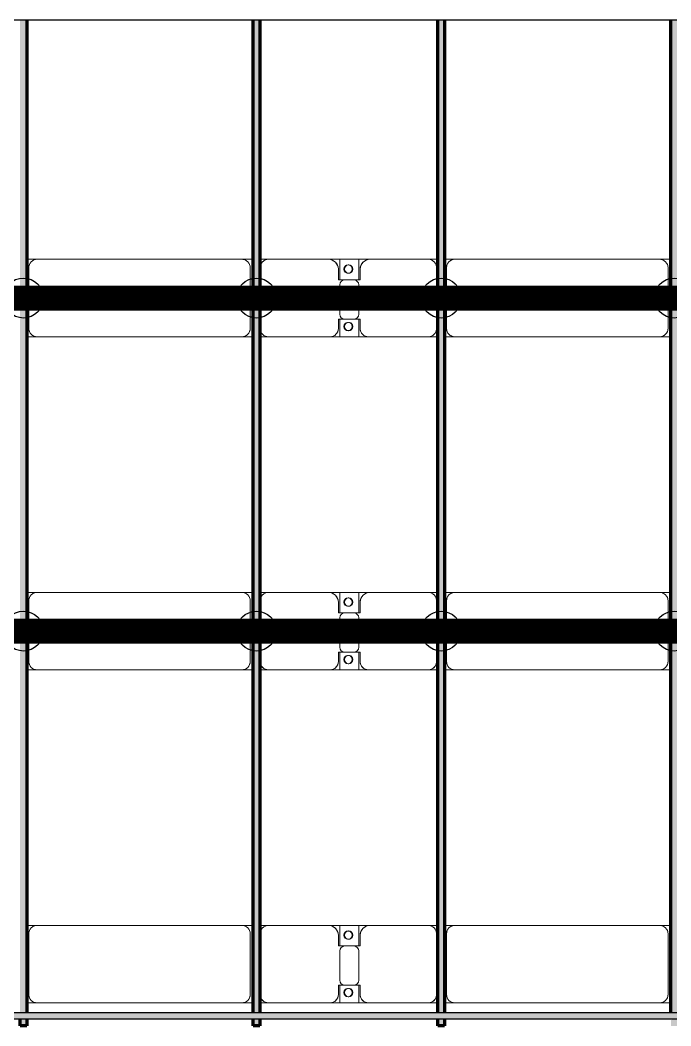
# Model space of a CAD drawing. Header units: millimetres. Extents: x -268744 to 115753, y -96240 to -10461.
# Drawn here: x -204554 to -200644, y -70687 to -64647 of the extents above; entities that cross this region are included whole.
import ezdxf

# ---------------------------------------------------------------- set-up
doc = ezdxf.new("R2010")
doc.units = ezdxf.units.MM
doc.layers.add('A-GENM', color=13, linetype='Continuous', lineweight=9)
doc.layers.add('S-BEAM', color=12, linetype='Continuous', lineweight=9)
doc.layers.add('GC-HOP 40x60 GIA CUONG', color=1, linetype='Continuous')

# ---------------------------------------------------------------- blocks, each defined once
blk = doc.blocks.new('Dai phao do pin - DẢI PHAO ĐỠ PIN-101342-KHUNG KẾT CẤU BÈ PIN 1')
at = {"layer": 'A-GENM', "color": 7}
for p, q in [((49517.6, 241.6), (49579.7, 241.6)), ((49517.6, 241.6), (49579.7, 241.6)), ((49529.7, 191.6), (49529.7, -173.4)), ((50810.3, 241.6), (49579.7, 241.6)), ((50810.3, 241.6), (50877.6, 241.6)), ((50810.3, 241.6), (50877.6, 241.6)), ((50860.3, -173.4), (50860.3, 191.6)), ((50917.6, 241.6), (50969.7, 241.6)), ((50917.6, 241.6), (50969.7, 241.6)), ((50919.7, 191.6), (50919.7, -173.4)), ((51329.7, 241.6), (50969.7, 241.6)), ((51329.7, 241.6), (51512.2, 241.6)), ((51512.2, 241.6), (51329.7, 241.6)), ((51389.7, 118.2), (51389.7, 181.6)), ((51397.8, 241.6), (51580.3, 241.6)), ((51397.8, 116.2), (51397.8, 241.6)), ((51580.3, 241.6), (51397.8, 241.6)), ((51512.2, 241.6), (51512.2, 116.2)), ((51520.3, 181.6), (51520.3, 118.2)), ((51930.3, 241.6), (51580.3, 241.6)), ((51930.3, 241.6), (51987.6, 241.6)), ((51930.3, 241.6), (51987.6, 241.6)), ((51980.3, -173.4), (51980.3, 191.6)), ((52027.6, 241.6), (52089.7, 241.6)), ((52027.6, 241.6), (52089.7, 241.6)), ((52039.7, 191.6), (52039.7, -173.4)), ((53320.3, 241.6), (52089.7, 241.6)), ((53320.3, 241.6), (53387.6, 241.6)), ((53320.3, 241.6), (53387.6, 241.6)), ((53370.3, -173.4), (53370.3, 191.6)), ((51482.2, 118.2), (51389.7, 118.2)), ((51397.8, 88.2), (51397.8, -88.2)), ((51520.3, 118.2), (51427.8, 118.2)), ((51512.2, -88.2), (51512.2, 88.2)), ((51389.7, -173.4), (51389.7, -118.2)), ((51389.7, -118.2), (51482.2, -118.2)), ((51397.8, -223.4), (51397.8, -116.2)), ((51427.8, -118.2), (51520.3, -118.2)), ((51512.2, -116.2), (51512.2, -223.4)), ((51520.3, -118.2), (51520.3, -173.4)), ((49579.7, -223.4), (49517.6, -223.4)), ((49579.7, -223.4), (49517.6, -223.4)), ((49579.7, -223.4), (50810.3, -223.4)), ((50877.6, -223.4), (50810.3, -223.4)), ((50877.6, -223.4), (50810.3, -223.4)), ((50969.7, -223.4), (50917.6, -223.4)), ((50969.7, -223.4), (50917.6, -223.4)), ((50969.7, -223.4), (51339.7, -223.4)), ((51512.2, -223.4), (51339.7, -223.4)), ((51339.7, -223.4), (51512.2, -223.4)), ((51570.3, -223.4), (51397.8, -223.4)), ((51397.8, -223.4), (51570.3, -223.4)), ((51570.3, -223.4), (51930.3, -223.4)), ((51987.6, -223.4), (51930.3, -223.4)), ((51987.6, -223.4), (51930.3, -223.4)), ((52089.7, -223.4), (52027.6, -223.4)), ((52089.7, -223.4), (52027.6, -223.4)), ((52089.7, -223.4), (53320.3, -223.4)), ((53387.6, -223.4), (53320.3, -223.4)), ((53387.6, -223.4), (53320.3, -223.4))]:
    blk.add_line(p, q, dxfattribs=at)
for centre, radius, start, end in [((49579.7, 191.6), 50, 90, 180), ((49579.7, 191.6), 50, 150, 180), ((49579.7, 191.6), 50, 105, 135), ((50810.3, 191.6), 50, 360, 90), ((50810.3, 191.6), 50, 60, 90), ((50810.3, 191.6), 50, 15, 30), ((50969.7, 191.6), 50, 90, 180), ((50969.7, 191.6), 50, 105, 180), ((51329.7, 181.6), 60, 0, 90), ((51329.7, 181.6), 60, 0, 60), ((51448.6, 183.2), 25, 360, 180), ((51448.6, 183.2), 25, 180, 0), ((51448.6, 183.2), 25, 360, 165), ((51451.4, 183.2), 25, 0, 180), ((51451.4, 183.2), 25, 90, 180), ((51451.4, 183.2), 25, 180, 0), ((51451.4, 183.2), 25, 180, 300), ((51448.6, 183.2), 25, 210, 360), ((51451.4, 183.2), 25, 15, 75), ((51580.3, 181.6), 60, 90, 180), ((51580.3, 181.6), 60, 120, 180), ((51930.3, 191.6), 50, 0, 90), ((51930.3, 191.6), 50, 0, 75), ((52089.7, 191.6), 50, 90, 180), ((52089.7, 191.6), 50, 150, 180), ((52089.7, 191.6), 50, 105, 135), ((53320.3, 191.6), 50, 360, 90), ((53320.3, 191.6), 50, 60, 90), ((53320.3, 191.6), 50, 15, 30), ((51451.4, 183.2), 25, 330, 345), ((51427.8, 88.2), 30, 90, 180), ((51482.2, 88.2), 30, 0, 90), ((51427.8, -88.2), 30, 180, 270), ((51482.2, -88.2), 30, 270, 0), ((49579.7, -173.4), 50, 180, 270), ((49579.7, -173.4), 50, 180, 210), ((50810.3, -173.4), 50, 270, 0), ((50810.3, -173.4), 50, 330, 0), ((50969.7, -173.4), 50, 180, 270), ((50969.7, -173.4), 50, 180, 255), ((51339.7, -173.4), 50, 270, 360), ((51339.7, -173.4), 50, 285, 0), ((51448.6, -161.8), 25, 360, 180), ((51448.6, -161.8), 25, 180, 0), ((51448.6, -161.8), 25, 105, 165), ((51448.6, -161.8), 25, 195, 360), ((51451.4, -161.8), 25, 0, 180), ((51451.4, -161.8), 25, 105, 180), ((51451.4, -161.8), 25, 180, 0), ((51451.4, -161.8), 25, 180, 270), ((51448.6, -161.8), 25, 360, 75), ((51451.4, -161.8), 25, 15, 75), ((51451.4, -161.8), 25, 285, 345), ((51570.3, -173.4), 50, 180, 270), ((51570.3, -173.4), 50, 180, 255), ((51930.3, -173.4), 50, 270, 0), ((51930.3, -173.4), 50, 285, 0), ((52089.7, -173.4), 50, 180, 270), ((52089.7, -173.4), 50, 180, 210), ((53320.3, -173.4), 50, 270, 0), ((53320.3, -173.4), 50, 330, 0), ((49579.7, -173.4), 50, 240, 270), ((50810.3, -173.4), 50, 285, 300), ((52089.7, -173.4), 50, 240, 270), ((53320.3, -173.4), 50, 285, 300)]:
    blk.add_arc(centre, radius, start, end, dxfattribs=at)
blk = doc.blocks.new('Dai phao do pin - DẢI PHAO ĐỠ PIN-V3-KHUNG KẾT CẤU BÈ PIN 1')
at = {"layer": 'A-GENM', "color": 7}
for p, q in [((49517.6, 241.6), (49579.7, 241.6)), ((49517.6, 241.6), (49579.7, 241.6)), ((49529.7, 191.6), (49529.7, -173.4)), ((50810.3, 241.6), (49579.7, 241.6)), ((50810.3, 241.6), (50877.6, 241.6)), ((50810.3, 241.6), (50877.6, 241.6)), ((50860.3, -173.4), (50860.3, 191.6)), ((50917.6, 241.6), (50969.7, 241.6)), ((50917.6, 241.6), (50969.7, 241.6)), ((50919.7, 191.6), (50919.7, -173.4)), ((51329.7, 241.6), (50969.7, 241.6)), ((51329.7, 241.6), (51512.2, 241.6)), ((51512.2, 241.6), (51329.7, 241.6)), ((51389.7, 118.2), (51389.7, 181.6)), ((51397.8, 241.6), (51580.3, 241.6)), ((51397.8, 116.2), (51397.8, 241.6)), ((51580.3, 241.6), (51397.8, 241.6)), ((51512.2, 241.6), (51512.2, 116.2)), ((51520.3, 181.6), (51520.3, 118.2)), ((51930.3, 241.6), (51580.3, 241.6)), ((51930.3, 241.6), (51987.6, 241.6)), ((51930.3, 241.6), (51987.6, 241.6)), ((51980.3, -173.4), (51980.3, 191.6)), ((52027.6, 241.6), (52089.7, 241.6)), ((52027.6, 241.6), (52089.7, 241.6)), ((52039.7, 191.6), (52039.7, -173.4)), ((53320.3, 241.6), (52089.7, 241.6)), ((53320.3, 241.6), (53387.6, 241.6)), ((53320.3, 241.6), (53387.6, 241.6)), ((53370.3, -173.4), (53370.3, 191.6)), ((51482.2, 118.2), (51389.7, 118.2)), ((51397.8, 88.2), (51397.8, -88.2)), ((51520.3, 118.2), (51427.8, 118.2)), ((51512.2, -88.2), (51512.2, 88.2)), ((51389.7, -173.4), (51389.7, -118.2)), ((51389.7, -118.2), (51482.2, -118.2)), ((51397.8, -223.4), (51397.8, -116.2)), ((51427.8, -118.2), (51520.3, -118.2)), ((51512.2, -116.2), (51512.2, -223.4)), ((51520.3, -118.2), (51520.3, -173.4)), ((49579.7, -223.4), (49517.6, -223.4)), ((49579.7, -223.4), (49517.6, -223.4)), ((49579.7, -223.4), (50810.3, -223.4)), ((50877.6, -223.4), (50810.3, -223.4)), ((50877.6, -223.4), (50810.3, -223.4)), ((50969.7, -223.4), (50917.6, -223.4)), ((50969.7, -223.4), (50917.6, -223.4)), ((50969.7, -223.4), (51339.7, -223.4)), ((51512.2, -223.4), (51339.7, -223.4)), ((51339.7, -223.4), (51512.2, -223.4)), ((51570.3, -223.4), (51397.8, -223.4)), ((51397.8, -223.4), (51570.3, -223.4)), ((51570.3, -223.4), (51930.3, -223.4)), ((51987.6, -223.4), (51930.3, -223.4)), ((51987.6, -223.4), (51930.3, -223.4)), ((52089.7, -223.4), (52027.6, -223.4)), ((52089.7, -223.4), (52027.6, -223.4)), ((52089.7, -223.4), (53320.3, -223.4)), ((53387.6, -223.4), (53320.3, -223.4)), ((53387.6, -223.4), (53320.3, -223.4))]:
    blk.add_line(p, q, dxfattribs=at)
for centre, radius, start, end in [((49579.7, 191.6), 50, 90, 180), ((49579.7, 191.6), 50, 150, 180), ((49579.7, 191.6), 50, 105, 135), ((50810.3, 191.6), 50, 360, 90), ((50810.3, 191.6), 50, 60, 90), ((50810.3, 191.6), 50, 15, 30), ((50969.7, 191.6), 50, 90, 180), ((50969.7, 191.6), 50, 105, 180), ((51329.7, 181.6), 60, 0, 90), ((51329.7, 181.6), 60, 0, 60), ((51448.6, 183.2), 25, 360, 180), ((51448.6, 183.2), 25, 180, 0), ((51448.6, 183.2), 25, 360, 165), ((51451.4, 183.2), 25, 0, 180), ((51451.4, 183.2), 25, 90, 180), ((51451.4, 183.2), 25, 180, 0), ((51451.4, 183.2), 25, 180, 300), ((51448.6, 183.2), 25, 210, 360), ((51451.4, 183.2), 25, 15, 75), ((51580.3, 181.6), 60, 90, 180), ((51580.3, 181.6), 60, 120, 180), ((51930.3, 191.6), 50, 0, 90), ((51930.3, 191.6), 50, 0, 75), ((52089.7, 191.6), 50, 90, 180), ((52089.7, 191.6), 50, 150, 180), ((52089.7, 191.6), 50, 105, 135), ((53320.3, 191.6), 50, 360, 90), ((53320.3, 191.6), 50, 60, 90), ((53320.3, 191.6), 50, 15, 30), ((51451.4, 183.2), 25, 330, 345), ((51427.8, 88.2), 30, 90, 180), ((51482.2, 88.2), 30, 0, 90), ((51427.8, -88.2), 30, 180, 270), ((51482.2, -88.2), 30, 270, 0), ((49579.7, -173.4), 50, 180, 270), ((49579.7, -173.4), 50, 180, 210), ((50810.3, -173.4), 50, 270, 0), ((50810.3, -173.4), 50, 330, 0), ((50969.7, -173.4), 50, 180, 270), ((50969.7, -173.4), 50, 180, 255), ((51339.7, -173.4), 50, 270, 360), ((51339.7, -173.4), 50, 285, 0), ((51448.6, -161.8), 25, 360, 180), ((51448.6, -161.8), 25, 180, 0), ((51448.6, -161.8), 25, 105, 165), ((51448.6, -161.8), 25, 195, 360), ((51451.4, -161.8), 25, 0, 180), ((51451.4, -161.8), 25, 105, 180), ((51451.4, -161.8), 25, 180, 0), ((51451.4, -161.8), 25, 180, 270), ((51448.6, -161.8), 25, 360, 75), ((51451.4, -161.8), 25, 15, 75), ((51451.4, -161.8), 25, 285, 345), ((51570.3, -173.4), 50, 180, 270), ((51570.3, -173.4), 50, 180, 255), ((51930.3, -173.4), 50, 270, 0), ((51930.3, -173.4), 50, 285, 0), ((52089.7, -173.4), 50, 180, 270), ((52089.7, -173.4), 50, 180, 210), ((53320.3, -173.4), 50, 270, 0), ((53320.3, -173.4), 50, 330, 0), ((49579.7, -173.4), 50, 240, 270), ((50810.3, -173.4), 50, 285, 300), ((52089.7, -173.4), 50, 240, 270), ((53320.3, -173.4), 50, 285, 300)]:
    blk.add_arc(centre, radius, start, end, dxfattribs=at)
blk = doc.blocks.new('Dai phao do pin - DẢI PHAO ĐỠ PIN-V4-KHUNG KẾT CẤU BÈ PIN 1')
at = {"layer": 'A-GENM', "color": 7}
for p, q in [((49517.6, 241.6), (49579.7, 241.6)), ((49517.6, 241.6), (49579.7, 241.6)), ((49529.7, 191.6), (49529.7, -173.4)), ((50810.3, 241.6), (49579.7, 241.6)), ((50810.3, 241.6), (50877.6, 241.6)), ((50810.3, 241.6), (50877.6, 241.6)), ((50860.3, -173.4), (50860.3, 191.6)), ((50917.6, 241.6), (50969.7, 241.6)), ((50917.6, 241.6), (50969.7, 241.6)), ((50919.7, 191.6), (50919.7, -173.4)), ((51329.7, 241.6), (50969.7, 241.6)), ((51329.7, 241.6), (51512.2, 241.6)), ((51512.2, 241.6), (51329.7, 241.6)), ((51389.7, 118.2), (51389.7, 181.6)), ((51397.8, 241.6), (51580.3, 241.6)), ((51397.8, 116.2), (51397.8, 241.6)), ((51580.3, 241.6), (51397.8, 241.6)), ((51512.2, 241.6), (51512.2, 116.2)), ((51520.3, 181.6), (51520.3, 118.2)), ((51930.3, 241.6), (51580.3, 241.6)), ((51930.3, 241.6), (51987.6, 241.6)), ((51930.3, 241.6), (51987.6, 241.6)), ((51980.3, -173.4), (51980.3, 191.6)), ((52027.6, 241.6), (52089.7, 241.6)), ((52027.6, 241.6), (52089.7, 241.6)), ((52039.7, 191.6), (52039.7, -173.4)), ((53320.3, 241.6), (52089.7, 241.6)), ((53320.3, 241.6), (53387.6, 241.6)), ((53320.3, 241.6), (53387.6, 241.6)), ((53370.3, -173.4), (53370.3, 191.6)), ((51482.2, 118.2), (51389.7, 118.2)), ((51397.8, 88.2), (51397.8, -88.2)), ((51520.3, 118.2), (51427.8, 118.2)), ((51512.2, -88.2), (51512.2, 88.2)), ((51389.7, -173.4), (51389.7, -118.2)), ((51389.7, -118.2), (51482.2, -118.2)), ((51397.8, -223.4), (51397.8, -116.2)), ((51427.8, -118.2), (51520.3, -118.2)), ((51512.2, -116.2), (51512.2, -223.4)), ((51520.3, -118.2), (51520.3, -173.4)), ((49579.7, -223.4), (49517.6, -223.4)), ((49579.7, -223.4), (49517.6, -223.4)), ((49579.7, -223.4), (50810.3, -223.4)), ((50877.6, -223.4), (50810.3, -223.4)), ((50877.6, -223.4), (50810.3, -223.4)), ((50969.7, -223.4), (50917.6, -223.4)), ((50969.7, -223.4), (50917.6, -223.4)), ((50969.7, -223.4), (51339.7, -223.4)), ((51512.2, -223.4), (51339.7, -223.4)), ((51339.7, -223.4), (51512.2, -223.4)), ((51570.3, -223.4), (51397.8, -223.4)), ((51397.8, -223.4), (51570.3, -223.4)), ((51570.3, -223.4), (51930.3, -223.4)), ((51987.6, -223.4), (51930.3, -223.4)), ((51987.6, -223.4), (51930.3, -223.4)), ((52089.7, -223.4), (52027.6, -223.4)), ((52089.7, -223.4), (52027.6, -223.4)), ((52089.7, -223.4), (53320.3, -223.4)), ((53387.6, -223.4), (53320.3, -223.4)), ((53387.6, -223.4), (53320.3, -223.4))]:
    blk.add_line(p, q, dxfattribs=at)
for centre, radius, start, end in [((49579.7, 191.6), 50, 90, 180), ((49579.7, 191.6), 50, 150, 180), ((49579.7, 191.6), 50, 105, 135), ((50810.3, 191.6), 50, 360, 90), ((50810.3, 191.6), 50, 60, 90), ((50810.3, 191.6), 50, 15, 30), ((50969.7, 191.6), 50, 90, 180), ((50969.7, 191.6), 50, 105, 180), ((51329.7, 181.6), 60, 0, 90), ((51329.7, 181.6), 60, 0, 60), ((51448.6, 183.2), 25, 360, 180), ((51448.6, 183.2), 25, 180, 0), ((51448.6, 183.2), 25, 360, 165), ((51451.4, 183.2), 25, 0, 180), ((51451.4, 183.2), 25, 90, 180), ((51451.4, 183.2), 25, 180, 0), ((51451.4, 183.2), 25, 180, 300), ((51448.6, 183.2), 25, 210, 360), ((51451.4, 183.2), 25, 15, 75), ((51580.3, 181.6), 60, 90, 180), ((51580.3, 181.6), 60, 120, 180), ((51930.3, 191.6), 50, 0, 90), ((51930.3, 191.6), 50, 0, 75), ((52089.7, 191.6), 50, 90, 180), ((52089.7, 191.6), 50, 150, 180), ((52089.7, 191.6), 50, 105, 135), ((53320.3, 191.6), 50, 360, 90), ((53320.3, 191.6), 50, 60, 90), ((53320.3, 191.6), 50, 15, 30), ((51451.4, 183.2), 25, 330, 345), ((51427.8, 88.2), 30, 90, 180), ((51482.2, 88.2), 30, 0, 90), ((51427.8, -88.2), 30, 180, 270), ((51482.2, -88.2), 30, 270, 0), ((49579.7, -173.4), 50, 180, 270), ((49579.7, -173.4), 50, 180, 210), ((50810.3, -173.4), 50, 270, 0), ((50810.3, -173.4), 50, 330, 0), ((50969.7, -173.4), 50, 180, 270), ((50969.7, -173.4), 50, 180, 255), ((51339.7, -173.4), 50, 270, 360), ((51339.7, -173.4), 50, 285, 0), ((51448.6, -161.8), 25, 360, 180), ((51448.6, -161.8), 25, 180, 0), ((51448.6, -161.8), 25, 105, 165), ((51448.6, -161.8), 25, 195, 360), ((51451.4, -161.8), 25, 0, 180), ((51451.4, -161.8), 25, 105, 180), ((51451.4, -161.8), 25, 180, 0), ((51451.4, -161.8), 25, 180, 270), ((51448.6, -161.8), 25, 360, 75), ((51451.4, -161.8), 25, 15, 75), ((51451.4, -161.8), 25, 285, 345), ((51570.3, -173.4), 50, 180, 270), ((51570.3, -173.4), 50, 180, 255), ((51930.3, -173.4), 50, 270, 0), ((51930.3, -173.4), 50, 285, 0), ((52089.7, -173.4), 50, 180, 270), ((52089.7, -173.4), 50, 180, 210), ((53320.3, -173.4), 50, 270, 0), ((53320.3, -173.4), 50, 330, 0), ((49579.7, -173.4), 50, 240, 270), ((50810.3, -173.4), 50, 285, 300), ((52089.7, -173.4), 50, 240, 270), ((53320.3, -173.4), 50, 285, 300)]:
    blk.add_arc(centre, radius, start, end, dxfattribs=at)
blk = doc.blocks.new('Dầm C52 - Hộp 40x60-104813-KHUNG KẾT CẤU BÈ PIN 1')
at = {"layer": 'S-BEAM', "lineweight": 25}
blk.add_hatch(color=4, dxfattribs=at).paths.add_polyline_path([(-145811, -20), (145811, -20), (145811, 20), (-145811, 20)])
at = {"layer": 'S-BEAM', "color": 4, "lineweight": 25}
for p, q in [((-145811, 20), (145811, 20)), ((145811, -20), (-145811, -20))]:
    blk.add_line(p, q, dxfattribs=at)
blk = doc.blocks.new('Dầm C52 - Hộp 40x60-V24-KHUNG KẾT CẤU BÈ PIN 1')
at = {"layer": 'S-BEAM', "color": 4, "lineweight": 25}
blk.add_line((145811, -20), (-145811, -20), dxfattribs=at)
blk = doc.blocks.new('Dầm C52 - Dầm C52-V2-KHUNG KẾT CẤU BÈ PIN 1')
at = {"layer": 'S-BEAM', "lineweight": 140}
h = blk.add_hatch(color=1, dxfattribs=at)
h.paths.add_polyline_path([(-25480.9, 20), (-25480.9, -20), (-25440.9, -20), (-25440.9, 20)])
h.paths.add_polyline_path([(-25400.9, 20), (-25400.9, -20), (-19440.9, -20), (-19443, 20), (-24983.5, 20)])
h.paths.add_polyline_path([(-19400.9, 20), (-19400.9, -20), (-13440.9, -20), (-13440.9, 20), (-18519.6, 20)])
h.paths.add_polyline_path([(-13400.9, -20), (-7440.9, -20), (-7440.9, 20), (-13400.9, 20)])
h.paths.add_polyline_path([(-7400.9, 20), (-7400.9, -20), (-1440.9, -20), (-1440.9, 20), (-6515.3, 20)])
h.paths.add_polyline_path([(-1400.9, 20), (-1400.9, -20), (4559.1, -20), (4559.1, 20), (-974.9, 20)])
h.paths.add_polyline_path([(4599.1, -20), (10559.1, -20), (10559.1, 20), (4599.1, 20)])
h.paths.add_polyline_path([(10599.1, -20), (16559.1, -20), (16559.1, 20), (10599.1, 20)])
h.paths.add_polyline_path([(16599.1, 20), (16599.1, -20), (22559.1, -20), (22559.1, 20), (17493.2, 20)])
h.paths.add_polyline_path([(22599.1, 20), (22599.1, -20), (25259.1, -20), (25259.1, 20), (23033.7, 20)])
h.paths.add_polyline_path([(25299.1, -20), (25480.9, -20), (25480.9, 20), (25299.1, 20)])
at = {"layer": 'S-BEAM', "color": 1, "lineweight": 140}
for p, q in [((-25480.9, -20), (-25480.9, 20)), ((-25480.9, 20), (-25440.9, 20)), ((-25440.9, -20), (-25480.9, -20)), ((-19443, -20), (-25400.9, -20))]:
    blk.add_line(p, q, dxfattribs=at)
blk = doc.blocks.new('Dầm C52 - Dầm C52-V20-KHUNG KẾT CẤU BÈ PIN 1')
at = {"layer": 'S-BEAM', "lineweight": 140}
h = blk.add_hatch(color=1, dxfattribs=at)
h.paths.add_polyline_path([(-25480.9, 20), (-25480.9, -20), (-25440.9, -20), (-25440.9, 20)])
h.paths.add_polyline_path([(-25400.9, 1.6), (-25400.9, -20), (-19440.9, -20), (-19443, 20), (-25400.9, 20)])
h.paths.add_polyline_path([(-19400.9, -20), (-13440.9, -20), (-13440.9, 20), (-19400.9, 20), (-19400.9, 1.6)])
h.paths.add_polyline_path([(-13400.9, 1.6), (-13400.9, -20), (-7440.9, -20), (-7440.9, 20), (-13400.9, 20)])
h.paths.add_polyline_path([(-7400.9, 20), (-7400.9, -20), (-1440.9, -20), (-1440.9, 20), (-6515.3, 20)])
h.paths.add_polyline_path([(-1400.9, 1.6), (-1400.9, -20), (4559.1, -20), (4559.1, 20), (-1400.9, 20)])
h.paths.add_polyline_path([(4599.1, 1.6), (4599.1, -20), (10559.1, -20), (10559.1, 20), (4599.1, 20)])
h.paths.add_polyline_path([(10599.1, 20), (10599.1, -20), (16559.1, -20), (16559.1, 20), (11029.4, 20)])
h.paths.add_polyline_path([(16599.1, 20), (16599.1, -20), (22559.1, -20), (22559.1, 20), (17493.2, 20)])
h.paths.add_polyline_path([(22599.1, 1.6), (22599.1, -20), (25259.1, -20), (25259.1, 20), (22599.1, 20)])
h.paths.add_polyline_path([(25299.1, -20), (25441.8, -20), (25441.8, 20), (25299.1, 20), (25299.1, 1.6)])
at = {"layer": 'S-BEAM', "color": 1, "lineweight": 140}
for p, q in [((-25480.9, -20), (-25480.9, 20)), ((-25480.9, 20), (-25440.9, 20)), ((-25400.9, 20), (-19443, 20)), ((-25445.2, -20), (-25480.9, -20)), ((-19443, -20), (-25400.9, -20))]:
    blk.add_line(p, q, dxfattribs=at)
blk = doc.blocks.new('Dầm C52 - Dầm C52-V1-KHUNG KẾT CẤU BÈ PIN 1')
at = {"layer": 'S-BEAM', "lineweight": 140}
h = blk.add_hatch(color=1, dxfattribs=at)
h.paths.add_polyline_path([(-25480.9, 20), (-25480.9, -20), (-25440.9, -20), (-25445.2, 20)])
h.paths.add_polyline_path([(-25400.9, -20), (-19440.9, -20), (-19443, 20), (-25400.9, 20)])
h.paths.add_polyline_path([(-19400.9, 20), (-19400.9, -20), (-13440.9, -20), (-13440.9, 20), (-18981.3, 20)])
h.paths.add_polyline_path([(-13400.9, -20), (-7440.9, -20), (-7440.9, 20), (-13400.9, 20)])
h.paths.add_polyline_path([(-7400.9, 20), (-7400.9, -20), (-1440.9, -20), (-1440.9, 20), (-6977, 20)])
h.paths.add_polyline_path([(-1400.9, -20), (4559.1, -20), (4559.1, 20), (-1400.9, 20)])
h.paths.add_polyline_path([(4599.1, 20), (4599.1, -20), (10559.1, -20), (10559.1, 20), (5027.2, 20)])
h.paths.add_polyline_path([(10599.1, -20), (16559.1, -20), (16559.1, 20), (10599.1, 20)])
h.paths.add_polyline_path([(16599.1, 20), (16599.1, -20), (22559.1, -20), (22559.1, 20), (17031.5, 20)])
h.paths.add_polyline_path([(22599.1, -20), (25259.1, -20), (25259.1, 20), (22599.1, 20)])
h.paths.add_polyline_path([(25299.1, -20), (25480.9, -20), (25480.9, 20), (25299.1, 20)])
at = {"layer": 'S-BEAM', "color": 1, "lineweight": 140}
for p, q in [((-25480.9, -20), (-25480.9, 20)), ((-25480.9, 20), (-25445.2, 20)), ((-25400.9, 20), (-19443, 20)), ((-25445.2, -20), (-25480.9, -20)), ((-19443, -20), (-25400.9, -20))]:
    blk.add_line(p, q, dxfattribs=at)
blk = doc.blocks.new('Dầm C52 - Dầm C52-V19-KHUNG KẾT CẤU BÈ PIN 1')
at = {"layer": 'S-BEAM', "lineweight": 140}
h = blk.add_hatch(color=1, dxfattribs=at)
h.paths.add_polyline_path([(-25480.9, 20), (-25480.9, -20), (-25440.9, -20), (-25445.2, 20)])
h.paths.add_polyline_path([(-25400.9, -20), (-19440.9, -20), (-19443, 20), (-25400.9, 20)])
h.paths.add_polyline_path([(-19400.9, -20), (-13440.9, -20), (-13440.9, 20), (-19400.9, 20)])
h.paths.add_polyline_path([(-13400.9, -20), (-7440.9, -20), (-7440.9, 20), (-13400.9, 20)])
h.paths.add_polyline_path([(-7400.9, -20), (-1440.9, -20), (-1440.9, 20), (-7400.9, 20)])
h.paths.add_polyline_path([(-1400.9, -20), (4559.1, -20), (4559.1, 20), (-1400.9, 20)])
h.paths.add_polyline_path([(4599.1, -20), (10559.1, -20), (10559.1, 20), (4599.1, 20)])
h.paths.add_polyline_path([(10599.1, -20), (16559.1, -20), (16559.1, 20), (10599.1, 20)])
h.paths.add_polyline_path([(16599.1, -20), (22559.1, -20), (22559.1, 20), (16599.1, 20)])
h.paths.add_polyline_path([(22599.1, -20), (25259.1, -20), (25259.1, 20), (22599.1, 20)])
h.paths.add_polyline_path([(25299.1, 20), (25299.1, -20), (25441.8, -20), (25441.8, 20)])
at = {"layer": 'S-BEAM', "color": 1, "lineweight": 140}
blk.add_line((-25400.9, 20), (-19443, 20), dxfattribs=at)
blk = doc.blocks.new('be pin 1_rvt-1-KHUNG KẾT CẤU BÈ PIN 1')
at = {"layer": 'A-GENM', "lineweight": 9}
for name, p in [('Dai phao do pin - DẢI PHAO ĐỠ PIN-V4-KHUNG KẾT CẤU BÈ PIN 1', (-254031.8, -66324.7)), ('Dai phao do pin - DẢI PHAO ĐỠ PIN-V3-KHUNG KẾT CẤU BÈ PIN 1', (-254031.8, -68324.7)), ('Dai phao do pin - DẢI PHAO ĐỠ PIN-101342-KHUNG KẾT CẤU BÈ PIN 1', (-254031.8, -70324.7))]:
    blk.add_blockref(name, p, dxfattribs=at)
at = {"layer": 'S-BEAM', "lineweight": 9, "rotation": 90.00000000032618}
for name, p in [('Dầm C52 - Dầm C52-V2-KHUNG KẾT CẤU BÈ PIN 1', (-204534.1, -45205.6)), ('Dầm C52 - Dầm C52-V1-KHUNG KẾT CẤU BÈ PIN 1', (-202024.1, -45205.6)), ('Dầm C52 - Dầm C52-V20-KHUNG KẾT CẤU BÈ PIN 1', (-203134.1, -45205.6)), ('Dầm C52 - Dầm C52-V19-KHUNG KẾT CẤU BÈ PIN 1', (-200624.1, -45205.6))]:
    blk.add_blockref(name, p, dxfattribs=at)
at = {"layer": 'S-BEAM', "lineweight": 9}
for name, p in [('Dầm C52 - Hộp 40x60-V24-KHUNG KẾT CẤU BÈ PIN 1', (-110896.7, -64626.5)), ('Dầm C52 - Hộp 40x60-104813-KHUNG KẾT CẤU BÈ PIN 1', (-110896.7, -70626.5))]:
    blk.add_blockref(name, p, dxfattribs=at)

msp = doc.modelspace()

# ---------------------------------------------------------------- linework, layer by layer
at = {"layer": 'GC-HOP 40x60 GIA CUONG', "const_width": 150}
for points in [[(-205067.6, -66315.6), (-190510, -66315.6)], [(-205067.6, -68315.6), (-190510, -68315.6)]]:
    msp.add_lwpolyline(points, dxfattribs=at)
at = {"layer": 'GC-HOP 40x60 GIA CUONG'}
for centre in [(-204534.1, -66315.6), (-203134.1, -66315.6), (-202024.1, -66315.6), (-200624.1, -66315.6), (-204534.1, -68315.6), (-203134.1, -68315.6), (-202024.1, -68315.6), (-200624.1, -68315.6)]:
    msp.add_circle(centre, 120, dxfattribs=at)

# ---------------------------------------------------------------- block references
at = {"lineweight": 5}
msp.add_blockref('be pin 1_rvt-1-KHUNG KẾT CẤU BÈ PIN 1', (0, 0), dxfattribs=at)

doc.saveas('drawing.dxf')
